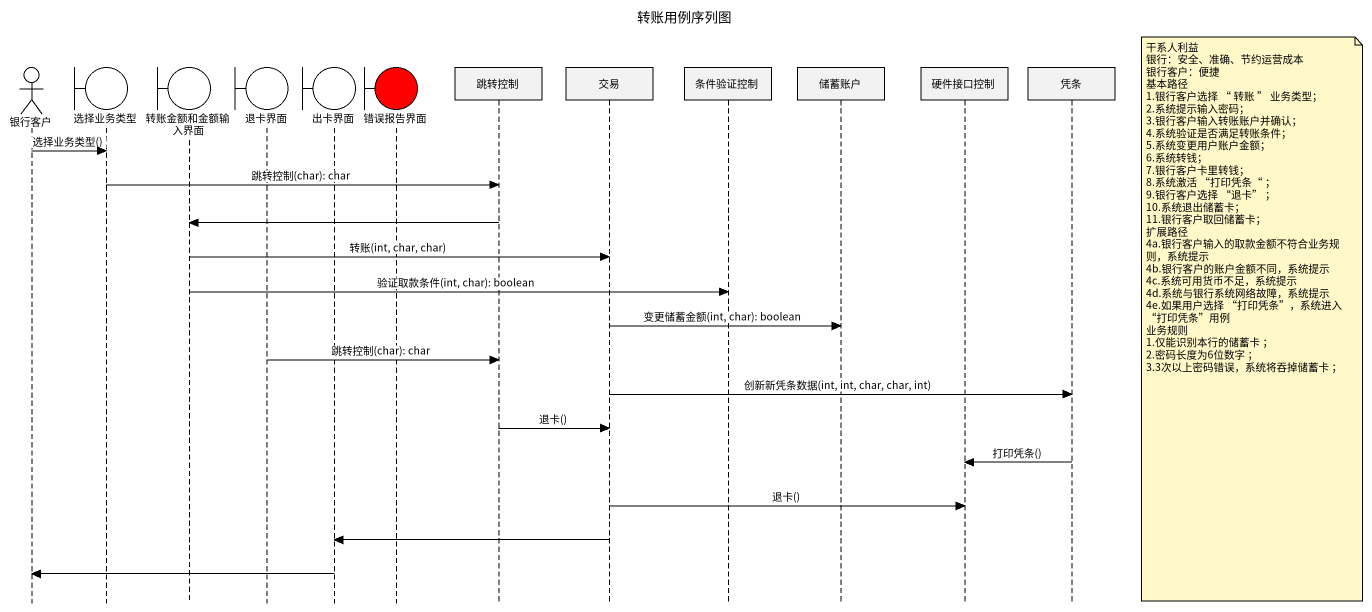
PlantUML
@startuml
title 转账用例序列图
hide footbox
actor 银行客户
boundary 选择业务类型
boundary 转账金额和金额输入界面
boundary 退卡界面
boundary 出卡界面
boundary 错误报告界面 #FF0000
participant 跳转控制
participant 交易
participant 条件验证控制
participant 储蓄账户
participant 硬件接口控制
participant 凭条

银行客户 -> 选择业务类型 : 选择业务类型()
选择业务类型 -> 跳转控制 : 跳转控制(char): char
跳转控制 -> 转账金额和金额输入界面
转账金额和金额输入界面 -> 交易 : 转账(int, char, char)
转账金额和金额输入界面 -> 条件验证控制 : 验证取款条件(int, char): boolean
note right of 凭条
  干系人利益
  银行：安全、准确、节约运营成本
  银行客户：便捷
  基本路径
  1.银行客户选择 “ 转账 ” 业务类型；
  2.系统提示输入密码；
  3.银行客户输入转账账户并确认；
  4.系统验证是否满足转账条件；
  5.系统变更用户账户金额；
  6.系统转钱；
  7.银行客户卡里转钱；
  8.系统激活 “打印凭条“ ；
  9.银行客户选择 “退卡” ；
  10.系统退出储蓄卡；
  11.银行客户取回储蓄卡；
  扩展路径
  4a.银行客户输入的取款金额不符合业务规则，系统提示
  4b.银行客户的账户金额不同，系统提示
  4c.系统可用货币不足，系统提示
  4d.系统与银行系统网络故障，系统提示
  4e.如果用户选择 “打印凭条”，系统进入 “打印凭条”用例
  业务规则
  1.仅能识别本行的储蓄卡 ；
  2.密码长度为6位数字 ；
  3.3次以上密码错误，系统将吞掉储蓄卡 ；
end note
交易 -> 储蓄账户 : 变更储蓄金额(int, char): boolean
退卡界面 -> 跳转控制 : 跳转控制(char): char
交易 -> 凭条 : 创新新凭条数据(int, int, char, char, int)
跳转控制 -> 交易 : 退卡()
凭条 -> 硬件接口控制 : 打印凭条()
交易 -> 硬件接口控制 : 退卡()
交易 -> 出卡界面
出卡界面 -> 银行客户
@enduml
